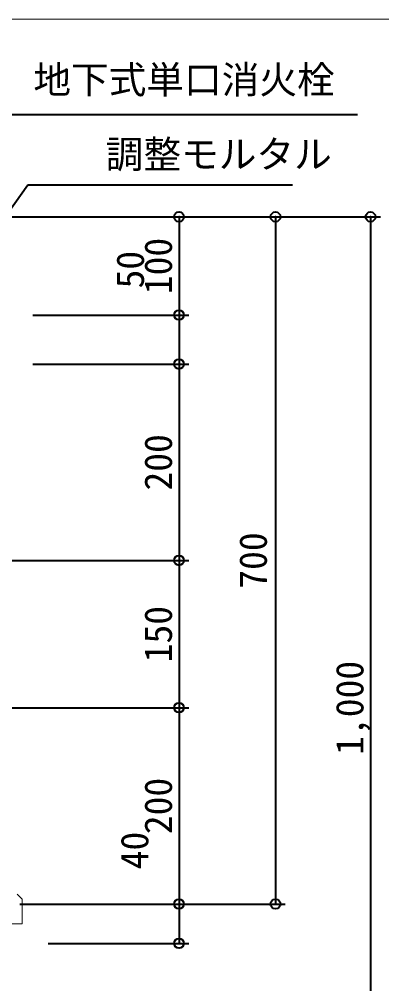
# Model space of a CAD drawing. Units: millimetres at full size, sheet at 1:20. Extents: x -5700 to 5714, y -3160 to 3160.
# Drawn here: x -3111 to -2742, y 138 to 1120 of the extents above; entities that cross this region are included whole.
import ezdxf
from ezdxf.enums import TextEntityAlignment as Align

# ---------------------------------------------------------------- set-up
doc = ezdxf.new("R2010")
doc.units = ezdxf.units.MM
doc.header["$LTSCALE"] = 20
doc.header["$PDMODE"] = 32
doc.header["$PDSIZE"] = 10
for name, color, linetype, lineweight in [('0-5_TEMP01', 3, 'Continuous', 18), ('0-7_躯体', 7, 'Continuous', 9), ('0-C_寸法', 1, 'Continuous', 40)]:
    doc.layers.add(name, color=color, linetype=linetype, lineweight=lineweight)
doc.styles.add('ＭＳ ゴシック', font='')
doc.styles.get('ＭＳ ゴシック').set_extended_font_data('MS Gothic')

msp = doc.modelspace()

# ---------------------------------------------------------------- linework, layer by layer
at = {"layer": '0-5_TEMP01'}
msp.add_line((-4278.67, 1120.37), (1421.34, 1120.37), dxfattribs=at)
at = {"layer": '0-7_躯体'}
for p, q in [((-3108.12, 224.16), (-3113.12, 229.16)), ((-3108.12, 224.16), (-3108.12, 199.15)), ((-3108.12, 199.15), (-3133.36, 199.15))]:
    msp.add_line(p, q, dxfattribs=at)
at = {"layer": '0-C_寸法'}
for p, q in [((-3138.12, 1023.41), (-2766.42, 1023.41)), ((-3213.24, 795.99), (-3102.29, 951.74)), ((-3102.29, 951.74), (-2832.52, 951.74)), ((-3169.12, 919.16), (-2743.15, 919.16)), ((-3169.12, 919.16), (-2839.97, 919.16)), ((-3169.12, 919.16), (-2938.28, 919.16)), ((-2948.28, 919.16), (-2948.28, 819.16)), ((-2849.97, 919.16), (-2849.97, 219.15)), ((-2753.15, 919.16), (-2753.15, -80.84)), ((-3097.13, 819.16), (-2938.28, 819.16)), ((-3097.13, 819.16), (-2938.28, 819.16)), ((-2948.28, 819.16), (-2948.28, 769.16)), ((-3097.13, 769.16), (-2938.28, 769.16)), ((-3097.13, 769.16), (-2938.28, 769.16)), ((-2948.28, 769.16), (-2948.28, 569.15)), ((-3157.86, 569.15), (-2938.28, 569.15)), ((-3157.86, 569.15), (-2938.28, 569.15)), ((-2948.28, 569.15), (-2948.28, 419.16)), ((-3157.86, 419.16), (-2938.28, 419.16)), ((-3157.86, 419.16), (-2938.28, 419.16)), ((-2948.28, 419.16), (-2948.28, 219.15)), ((-3110.6, 219.15), (-2938.28, 219.15)), ((-3109.36, 219.15), (-2938.28, 219.15)), ((-3109.36, 219.15), (-2839.97, 219.15)), ((-2948.28, 219.15), (-2948.28, 179.16)), ((-3081.71, 179.16), (-2938.28, 179.16))]:
    msp.add_line(p, q, dxfattribs=at)
for p in [(-2948.28, 919.16), (-2849.97, 919.16), (-2753.15, 919.16), (-2948.28, 819.16), (-2948.28, 769.16), (-2948.28, 569.15), (-2948.28, 419.16), (-2948.28, 219.15), (-2849.97, 219.15), (-2948.28, 179.16)]:
    msp.add_point(p, dxfattribs=at)

# ---------------------------------------------------------------- texts
at = {"layer": '0-C_寸法', "style": 'ＭＳ ゴシック'}
for s, p in [('地下式単口消火栓', (-3096.75, 1036.33)), ('調整モルタル', (-3023, 960.4))]:
    msp.add_text(s, height=28.15, dxfattribs=at).set_placement(p, align=Align.BOTTOM_LEFT)
for s, p in [('100', (-2947.06, 840.36)), ('50', (-2975.57, 846.2)), ('200', (-2947.06, 640.36)), ('700', (-2850.33, 540.36)), ('150', (-2947.06, 465.36)), ('1,000', (-2751.93, 371.16)), ('200', (-2947.06, 290.36)), ('40', (-2971.15, 254.55))]:
    msp.add_text(s, height=28.15, rotation=90, dxfattribs=at).set_placement(p, align=Align.BOTTOM_LEFT)

doc.saveas('drawing.dxf')
